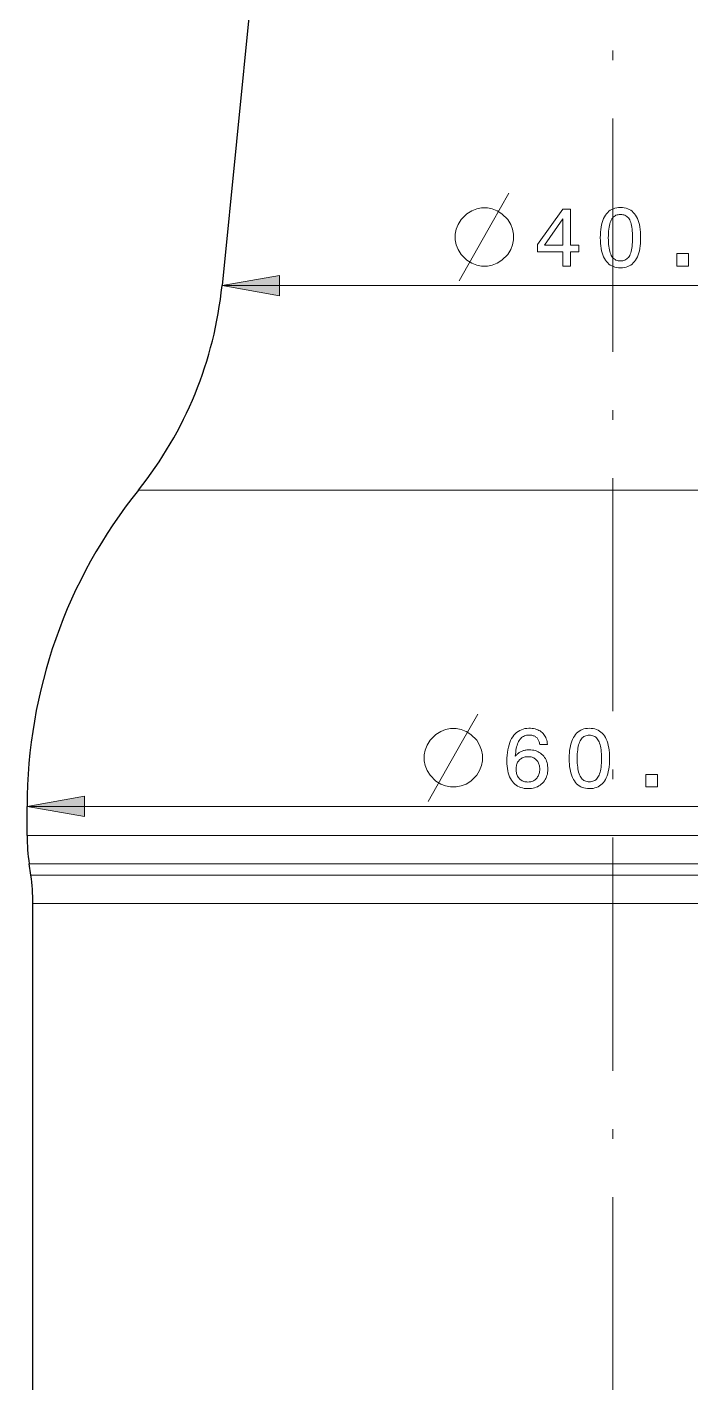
# Model space of a CAD drawing. Extents: x 0 to 297, y 0 to 420.
# Drawn here: x 59.9 to 94, y 210 to 279.8 of the extents above; entities that cross this region are included whole.
import ezdxf

# ---------------------------------------------------------------- set-up
doc = ezdxf.new("R2010")
doc.units = 0
doc.linetypes.add('DASHDOT', pattern=[18.5, 12, -3, 0.5, -3])

msp = doc.modelspace()

# ---------------------------------------------------------------- linework, layer by layer
at = {"color": 7, "linetype": 'DASHDOT', "lineweight": 13}
msp.add_line((90.003, 349.061), (90.003, 116.119), dxfattribs=at)
at = {"color": 7, "lineweight": 30}
for p, q in [((77.153, 338.765), (69.903, 266.465)), ((60.178, 142.665), (60.178, 234.665))]:
    msp.add_line(p, q, dxfattribs=at)
at = {"color": 7, "lineweight": 13, "ltscale": 0.261589}
msp.add_line((80.367, 266.465), (69.903, 266.465), dxfattribs=at)
at = {"color": 7, "lineweight": 13}
for p, q in [((72.858, 266.465), (107.149, 266.465)), ((110.103, 266.465), (80.367, 266.465)), ((114.405, 255.944), (78.305, 255.944)), ((62.833, 239.665), (117.174, 239.665)), ((120.128, 239.665), (75.561, 239.665)), ((120.128, 238.165), (75.561, 238.165)), ((120.021, 236.704), (75.612, 236.704)), ((119.936, 236.127), (75.653, 236.127)), ((119.828, 234.665), (75.704, 234.665))]:
    msp.add_line(p, q, dxfattribs=at)
at = {"color": 7, "lineweight": 13, "ltscale": 0.317567}
msp.add_line((78.305, 255.944), (65.602, 255.944), dxfattribs=at)
at = {"color": 7, "lineweight": 30, "ltscale": 0.0375}
msp.add_line((59.878, 238.165), (59.878, 239.665), dxfattribs=at)
at = {"color": 7, "lineweight": 13, "ltscale": 0.392058}
for p, q in [((75.561, 239.665), (59.878, 239.665)), ((75.561, 238.165), (59.878, 238.165))]:
    msp.add_line(p, q, dxfattribs=at)
at = {"color": 7, "lineweight": 30, "ltscale": 0.014577}
msp.add_line((60.071, 236.127), (59.986, 236.704), dxfattribs=at)
at = {"color": 7, "lineweight": 13, "ltscale": 0.39066}
msp.add_line((75.612, 236.704), (59.986, 236.704), dxfattribs=at)
at = {"color": 7, "lineweight": 13, "ltscale": 0.389551}
msp.add_line((75.653, 236.127), (60.071, 236.127), dxfattribs=at)
at = {"color": 7, "lineweight": 13, "ltscale": 0.388153}
msp.add_line((75.704, 234.665), (60.178, 234.665), dxfattribs=at)
at = {"color": 7, "lineweight": 13}
for points in [[(82.104, 266.715), (83.804, 269.715), (84.654, 271.215)], [(80.505, 239.915), (82.205, 242.915), (83.055, 244.415)]]:
    msp.add_lwpolyline(points, dxfattribs=at)
for points in [[(83.554, 270.465), (83.254, 270.465), (83.004, 270.415), (82.754, 270.315), (82.504, 270.165), (82.204, 269.865), (82.054, 269.615), (81.954, 269.365), (81.904, 269.115), (81.904, 268.815), (81.954, 268.565), (82.054, 268.315), (82.204, 268.065), (82.504, 267.765), (82.754, 267.615), (83.004, 267.515), (83.254, 267.465), (83.554, 267.465), (83.804, 267.515), (84.054, 267.615), (84.304, 267.765), (84.604, 268.065), (84.754, 268.315), (84.854, 268.565), (84.904, 268.815), (84.904, 269.115), (84.854, 269.365), (84.754, 269.615), (84.604, 269.865), (84.304, 270.165), (84.054, 270.315), (83.804, 270.415)], [(87.441, 267.465), (87.441, 268.207), (86.124, 268.207), (86.124, 268.587), (87.437, 270.398), (87.829, 270.398), (87.829, 268.553), (88.257, 268.553), (88.257, 268.207), (87.829, 268.207), (87.829, 267.465)], [(89.362, 268.928), (89.365, 269.077), (89.372, 269.218), (89.386, 269.352), (89.404, 269.479), (89.428, 269.598), (89.457, 269.711), (89.492, 269.816), (89.532, 269.913), (89.577, 270.004), (89.628, 270.087), (89.683, 270.162), (89.743, 270.23), (89.809, 270.289), (89.879, 270.341), (89.954, 270.385), (90.034, 270.421), (90.118, 270.448), (90.208, 270.468), (90.302, 270.48), (90.401, 270.484), (90.501, 270.48), (90.596, 270.468), (90.686, 270.449), (90.771, 270.421), (90.851, 270.386), (90.926, 270.342), (90.996, 270.291), (91.061, 270.232), (91.121, 270.165), (91.176, 270.09), (91.226, 270.007), (91.27, 269.917), (91.31, 269.82), (91.344, 269.715), (91.373, 269.602), (91.396, 269.482), (91.415, 269.355), (91.428, 269.22), (91.436, 269.078), (91.438, 268.928), (91.436, 268.779), (91.428, 268.637), (91.415, 268.503), (91.396, 268.376), (91.373, 268.256), (91.344, 268.144), (91.31, 268.04), (91.27, 267.943), (91.226, 267.853), (91.176, 267.771), (91.121, 267.696), (91.061, 267.63), (90.996, 267.571), (90.926, 267.52), (90.851, 267.477), (90.771, 267.441), (90.686, 267.414), (90.596, 267.394), (90.501, 267.383), (90.401, 267.379), (90.302, 267.383), (90.208, 267.395), (90.118, 267.414), (90.034, 267.442), (89.954, 267.477), (89.879, 267.521), (89.809, 267.572), (89.743, 267.631), (89.683, 267.698), (89.628, 267.773), (89.577, 267.855), (89.532, 267.945), (89.492, 268.043), (89.457, 268.147), (89.428, 268.259), (89.404, 268.378), (89.386, 268.505), (89.372, 268.639), (89.365, 268.78)], [(89.775, 268.928), (89.777, 268.808), (89.781, 268.694), (89.789, 268.586), (89.799, 268.486), (89.813, 268.391), (89.83, 268.304), (89.849, 268.223), (89.872, 268.149), (89.898, 268.082), (89.927, 268.021), (89.959, 267.966), (89.994, 267.917), (90.033, 267.874), (90.076, 267.837), (90.121, 267.805), (90.17, 267.779), (90.223, 267.759), (90.279, 267.744), (90.338, 267.736), (90.401, 267.733), (90.464, 267.736), (90.524, 267.744), (90.58, 267.759), (90.633, 267.778), (90.682, 267.804), (90.727, 267.835), (90.769, 267.872), (90.808, 267.915), (90.843, 267.963), (90.875, 268.018), (90.903, 268.078), (90.928, 268.145), (90.95, 268.219), (90.97, 268.3), (90.986, 268.388), (90.999, 268.482), (91.01, 268.583), (91.017, 268.691), (91.022, 268.806), (91.023, 268.928), (91.022, 269.051), (91.017, 269.166), (91.01, 269.274), (90.999, 269.376), (90.986, 269.471), (90.97, 269.558), (90.95, 269.639), (90.928, 269.714), (90.903, 269.781), (90.875, 269.841), (90.843, 269.895), (90.808, 269.944), (90.769, 269.986), (90.727, 270.023), (90.682, 270.055), (90.633, 270.08), (90.58, 270.1), (90.524, 270.114), (90.464, 270.123), (90.401, 270.126), (90.338, 270.123), (90.279, 270.114), (90.223, 270.1), (90.17, 270.08), (90.121, 270.054), (90.076, 270.022), (90.033, 269.985), (89.994, 269.942), (89.959, 269.893), (89.927, 269.838), (89.898, 269.777), (89.872, 269.71), (89.849, 269.635), (89.83, 269.554), (89.813, 269.467), (89.799, 269.372), (89.789, 269.271), (89.781, 269.164), (89.777, 269.049)], [(86.486, 268.553), (87.441, 268.553), (87.441, 269.896)], [(93.302, 267.465), (93.302, 268.108), (93.899, 268.108), (93.899, 267.465)], [(72.858, 266.986), (69.903, 266.465), (72.858, 265.944)], [(81.955, 243.665), (81.655, 243.665), (81.405, 243.615), (81.155, 243.515), (80.905, 243.365), (80.605, 243.065), (80.455, 242.815), (80.355, 242.565), (80.305, 242.315), (80.305, 242.015), (80.355, 241.765), (80.455, 241.515), (80.605, 241.265), (80.905, 240.965), (81.155, 240.815), (81.405, 240.715), (81.655, 240.665), (81.955, 240.665), (82.205, 240.715), (82.455, 240.815), (82.705, 240.965), (83.005, 241.265), (83.155, 241.515), (83.255, 241.765), (83.305, 242.015), (83.305, 242.315), (83.255, 242.565), (83.155, 242.815), (83.005, 243.065), (82.705, 243.365), (82.455, 243.515), (82.205, 243.615)], [(86.641, 242.854), (86.244, 242.854), (86.238, 242.899), (86.23, 242.943), (86.22, 242.984), (86.207, 243.023), (86.192, 243.06), (86.175, 243.094), (86.155, 243.127), (86.133, 243.157), (86.109, 243.185), (86.082, 243.211), (86.053, 243.234), (86.022, 243.255), (85.989, 243.274), (85.954, 243.29), (85.917, 243.303), (85.878, 243.314), (85.836, 243.323), (85.793, 243.329), (85.748, 243.333), (85.7, 243.334), (85.636, 243.331), (85.575, 243.323), (85.517, 243.31), (85.462, 243.291), (85.41, 243.267), (85.361, 243.237), (85.315, 243.202), (85.273, 243.161), (85.233, 243.116), (85.196, 243.064), (85.163, 243.008), (85.132, 242.945), (85.105, 242.877), (85.08, 242.804), (85.058, 242.725), (85.039, 242.64), (85.023, 242.55), (85.01, 242.454), (84.999, 242.353), (84.992, 242.246), (85.018, 242.278), (85.045, 242.308), (85.073, 242.337), (85.102, 242.364), (85.132, 242.389), (85.164, 242.413), (85.196, 242.435), (85.23, 242.456), (85.265, 242.475), (85.301, 242.493), (85.338, 242.509), (85.375, 242.523), (85.414, 242.536), (85.454, 242.547), (85.494, 242.556), (85.535, 242.564), (85.577, 242.57), (85.62, 242.574), (85.664, 242.576), (85.709, 242.577), (85.792, 242.575), (85.873, 242.566), (85.95, 242.553), (86.024, 242.534), (86.095, 242.509), (86.162, 242.479), (86.226, 242.444), (86.288, 242.403), (86.346, 242.356), (86.4, 242.304), (86.451, 242.248), (86.496, 242.188), (86.536, 242.125), (86.57, 242.058), (86.599, 241.988), (86.623, 241.914), (86.642, 241.837), (86.655, 241.756), (86.663, 241.672), (86.666, 241.584), (86.663, 241.497), (86.655, 241.412), (86.641, 241.331), (86.621, 241.254), (86.596, 241.179), (86.565, 241.108), (86.528, 241.041), (86.486, 240.977), (86.438, 240.916), (86.384, 240.858), (86.326, 240.805), (86.265, 240.758), (86.2, 240.716), (86.131, 240.679), (86.059, 240.649), (85.984, 240.623), (85.905, 240.604), (85.823, 240.59), (85.737, 240.582), (85.648, 240.579), (85.545, 240.582), (85.447, 240.593), (85.354, 240.612), (85.265, 240.637), (85.182, 240.67), (85.104, 240.71), (85.031, 240.757), (84.962, 240.812), (84.899, 240.874), (84.84, 240.943), (84.787, 241.02), (84.739, 241.102), (84.697, 241.191), (84.661, 241.287), (84.63, 241.389), (84.605, 241.497), (84.585, 241.612), (84.571, 241.733), (84.563, 241.861), (84.56, 241.995), (84.563, 242.153), (84.572, 242.303), (84.587, 242.446), (84.607, 242.582), (84.634, 242.71), (84.667, 242.831), (84.706, 242.945), (84.751, 243.051), (84.801, 243.151), (84.858, 243.242), (84.92, 243.326), (84.987, 243.401), (85.059, 243.468), (85.135, 243.525), (85.216, 243.574), (85.302, 243.613), (85.393, 243.644), (85.489, 243.666), (85.589, 243.68), (85.694, 243.684), (85.778, 243.682), (85.858, 243.675), (85.935, 243.665), (86.008, 243.649), (86.077, 243.63), (86.143, 243.606), (86.205, 243.578), (86.263, 243.545), (86.318, 243.508), (86.37, 243.467), (86.417, 243.422), (86.46, 243.373), (86.498, 243.321), (86.532, 243.265), (86.561, 243.205), (86.586, 243.142), (86.606, 243.075), (86.622, 243.005), (86.634, 242.931)], [(87.762, 242.128), (87.765, 242.277), (87.773, 242.418), (87.786, 242.552), (87.805, 242.679), (87.829, 242.798), (87.858, 242.911), (87.892, 243.016), (87.932, 243.113), (87.977, 243.204), (88.028, 243.287), (88.083, 243.362), (88.144, 243.43), (88.209, 243.489), (88.279, 243.541), (88.354, 243.585), (88.434, 243.621), (88.518, 243.648), (88.608, 243.668), (88.702, 243.68), (88.801, 243.684), (88.901, 243.68), (88.996, 243.668), (89.086, 243.649), (89.171, 243.621), (89.251, 243.586), (89.326, 243.542), (89.396, 243.491), (89.461, 243.432), (89.521, 243.365), (89.576, 243.29), (89.626, 243.207), (89.671, 243.117), (89.71, 243.02), (89.744, 242.915), (89.773, 242.802), (89.797, 242.682), (89.815, 242.555), (89.828, 242.42), (89.836, 242.278), (89.839, 242.128), (89.836, 241.979), (89.828, 241.837), (89.815, 241.703), (89.797, 241.576), (89.773, 241.456), (89.744, 241.344), (89.71, 241.24), (89.671, 241.143), (89.626, 241.053), (89.576, 240.971), (89.521, 240.896), (89.461, 240.83), (89.396, 240.771), (89.326, 240.72), (89.251, 240.677), (89.171, 240.641), (89.086, 240.614), (88.996, 240.594), (88.901, 240.583), (88.801, 240.579), (88.702, 240.583), (88.608, 240.595), (88.518, 240.614), (88.434, 240.642), (88.354, 240.677), (88.279, 240.721), (88.209, 240.772), (88.144, 240.831), (88.083, 240.898), (88.028, 240.973), (87.977, 241.055), (87.932, 241.145), (87.892, 241.243), (87.858, 241.347), (87.829, 241.459), (87.805, 241.578), (87.786, 241.705), (87.773, 241.839), (87.765, 241.98)], [(88.175, 242.128), (88.177, 242.008), (88.181, 241.894), (88.189, 241.786), (88.2, 241.686), (88.213, 241.591), (88.23, 241.504), (88.25, 241.423), (88.273, 241.349), (88.298, 241.282), (88.327, 241.221), (88.359, 241.166), (88.395, 241.117), (88.434, 241.074), (88.476, 241.037), (88.522, 241.005), (88.571, 240.979), (88.623, 240.959), (88.679, 240.944), (88.739, 240.936), (88.801, 240.933), (88.865, 240.936), (88.924, 240.944), (88.98, 240.959), (89.033, 240.978), (89.082, 241.004), (89.128, 241.035), (89.17, 241.072), (89.208, 241.115), (89.243, 241.163), (89.275, 241.218), (89.303, 241.278), (89.328, 241.345), (89.351, 241.419), (89.37, 241.5), (89.386, 241.588), (89.4, 241.682), (89.41, 241.783), (89.417, 241.891), (89.422, 242.006), (89.423, 242.128), (89.422, 242.25), (89.417, 242.366), (89.41, 242.474), (89.4, 242.576), (89.386, 242.671), (89.37, 242.758), (89.351, 242.839), (89.328, 242.914), (89.303, 242.981), (89.275, 243.041), (89.243, 243.095), (89.208, 243.144), (89.17, 243.186), (89.128, 243.223), (89.082, 243.255), (89.033, 243.28), (88.98, 243.3), (88.924, 243.314), (88.865, 243.323), (88.801, 243.326), (88.739, 243.323), (88.679, 243.314), (88.623, 243.3), (88.571, 243.28), (88.522, 243.254), (88.476, 243.222), (88.434, 243.185), (88.395, 243.142), (88.359, 243.093), (88.327, 243.038), (88.298, 242.977), (88.273, 242.91), (88.25, 242.835), (88.23, 242.754), (88.213, 242.667), (88.2, 242.572), (88.189, 242.471), (88.181, 242.364), (88.177, 242.249)], [(86.248, 241.58), (86.247, 241.638), (86.242, 241.693), (86.234, 241.745), (86.222, 241.796), (86.208, 241.844), (86.19, 241.889), (86.169, 241.933), (86.145, 241.973), (86.117, 242.012), (86.086, 242.048), (86.053, 242.081), (86.017, 242.111), (85.98, 242.137), (85.94, 242.16), (85.898, 242.179), (85.855, 242.195), (85.809, 242.207), (85.762, 242.216), (85.712, 242.221), (85.66, 242.223), (85.602, 242.221), (85.547, 242.216), (85.495, 242.208), (85.445, 242.195), (85.397, 242.18), (85.352, 242.161), (85.31, 242.138), (85.27, 242.113), (85.232, 242.083), (85.197, 242.05), (85.166, 242.014), (85.137, 241.976), (85.112, 241.935), (85.09, 241.891), (85.072, 241.845), (85.057, 241.797), (85.045, 241.745), (85.037, 241.691), (85.032, 241.635), (85.03, 241.576), (85.032, 241.517), (85.037, 241.46), (85.045, 241.406), (85.056, 241.355), (85.071, 241.306), (85.089, 241.259), (85.111, 241.215), (85.136, 241.173), (85.164, 241.134), (85.195, 241.097), (85.23, 241.064), (85.266, 241.034), (85.305, 241.007), (85.347, 240.984), (85.39, 240.965), (85.436, 240.949), (85.484, 240.936), (85.535, 240.927), (85.588, 240.922), (85.643, 240.92), (85.696, 240.922), (85.747, 240.928), (85.796, 240.937), (85.843, 240.949), (85.888, 240.966), (85.93, 240.986), (85.971, 241.01), (86.01, 241.037), (86.046, 241.068), (86.081, 241.103), (86.113, 241.14), (86.141, 241.18), (86.166, 241.222), (86.188, 241.267), (86.207, 241.313), (86.222, 241.362), (86.233, 241.413), (86.242, 241.467), (86.247, 241.522)], [(91.702, 240.665), (91.702, 241.308), (92.299, 241.308), (92.299, 240.665)], [(62.833, 240.186), (59.878, 239.665), (62.833, 239.144)]]:
    msp.add_lwpolyline(points, close=True, dxfattribs=at)
at = {"color": 7, "lineweight": 30}
for centre, radius, start, end in [((50.003, 268.461), 20, 321.25574, 354.2736), ((85.889, 239.665), 26.011, 141.25563, 179.99998), ((69.878, 238.165), 10, 179.99999, 188.40437), ((50.178, 234.665), 10, 0, 8.40436)]:
    msp.add_arc(centre, radius, start, end, dxfattribs=at)
at = {"color": 7, "lineweight": 13}
for points in [[(72.858, 266.986), (69.903, 266.465), (72.858, 266.986), (72.858, 265.944)], [(62.833, 240.186), (59.878, 239.665), (62.833, 240.186), (62.833, 239.144)]]:
    msp.add_solid(points, dxfattribs=at)

doc.saveas('drawing.dxf')
